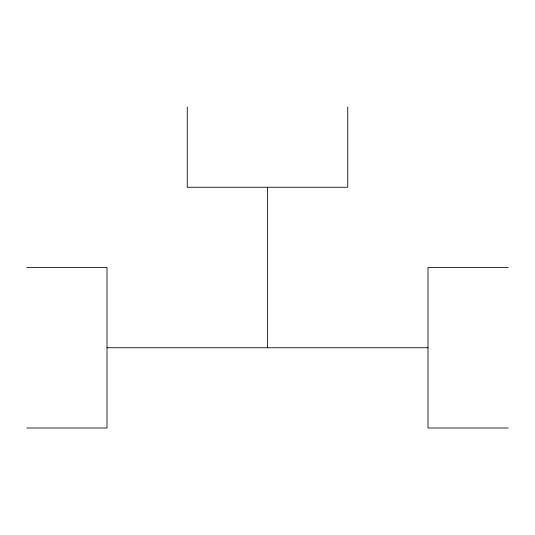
<?xml version="1.0" encoding="UTF-8"?>
<svg xmlns="http://www.w3.org/2000/svg" width="535" height="535" viewBox="0 0 535 535"><rect width="100%" height="100%" fill="white"/><g stroke="black" fill="none" stroke-linecap="round" stroke-linejoin="round"><path stroke-width="0.8" d="M26.75 267.5L107 267.5L107 428L26.75 428M508.25 267.5L428 267.5L428 428L508.25 428M107 347.75L428 347.75M347.75 107L347.75 187.25L187.25 187.25L187.25 107M267.5 187.25L267.5 347.75"/></g></svg>
